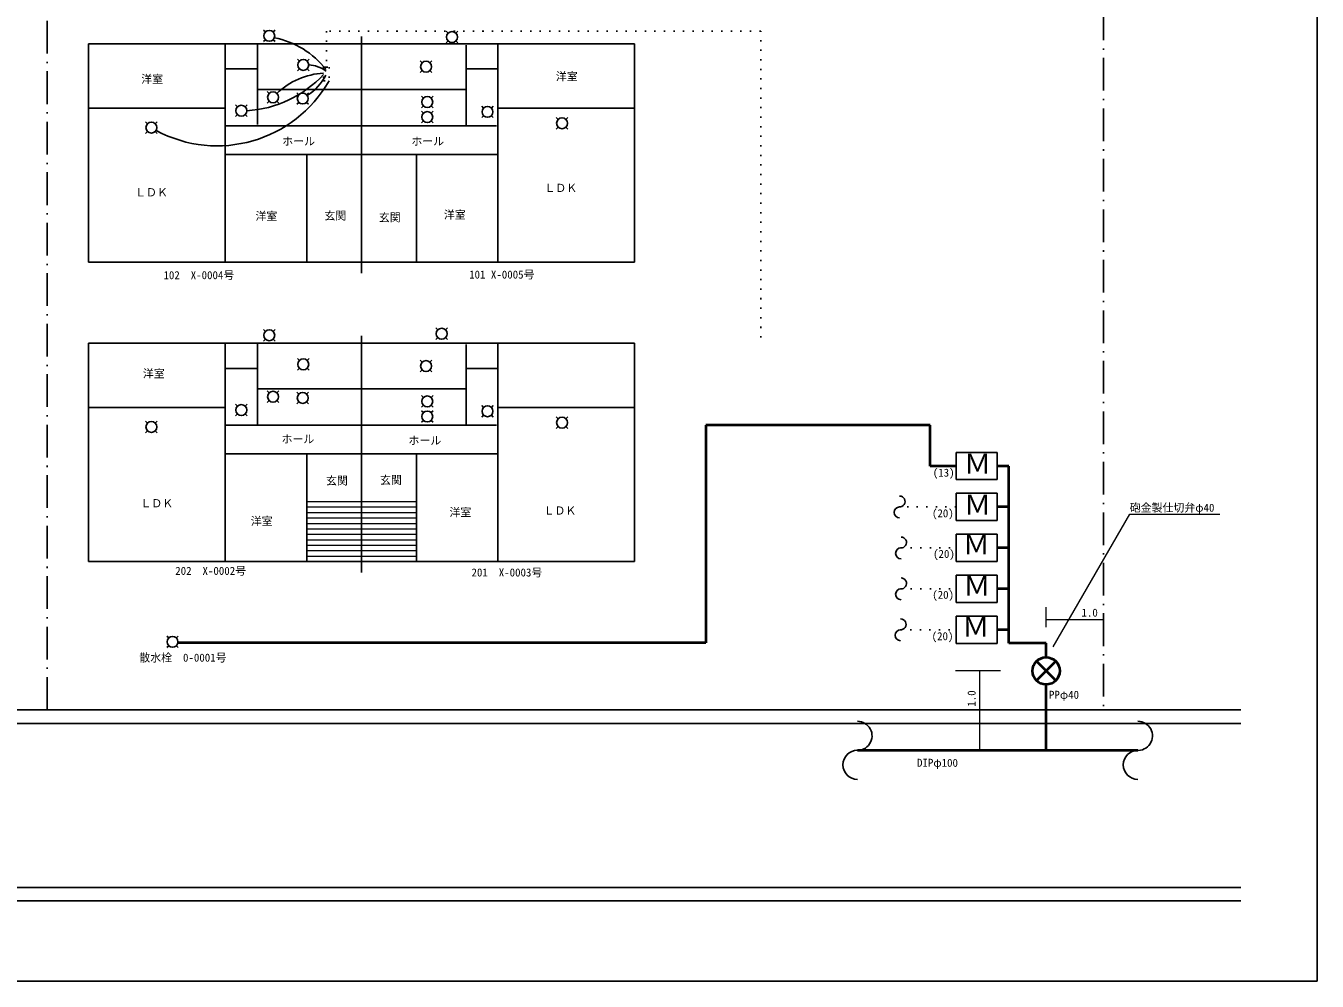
# Model space of a CAD drawing. Units: millimetres, scale not verified, with parts at other scales. Extents: x 50814 to 180797, y 13681 to 153903.
# Drawn here: x 133484 to 180797, y 13681 to 48684 of the extents above; entities that cross this region are included whole.
import ezdxf
from ezdxf.enums import TextEntityAlignment as Align

# ---------------------------------------------------------------- set-up
doc = ezdxf.new("R2010")
doc.units = ezdxf.units.MM
doc.header["$LTSCALE"] = 200
doc.linetypes.add('DASHED_DOTTED', pattern=[9.25, 6, -1.5, 0.25, -1.5])
doc.linetypes.add('DOTTED', pattern=[1.75, 0.25, -1.5])
doc.layers.add('芯', color=7, linetype='Continuous', lineweight=25)
doc.layers.add('芯延焼ﾗｲﾝ', color=7, linetype='Continuous', lineweight=25)
doc.styles.add('ＭＳ 明朝', font='')
doc.styles.get('ＭＳ 明朝').set_extended_font_data('MS Mincho')

msp = doc.modelspace()

# ---------------------------------------------------------------- linework, layer by layer
at = {"layer": '芯'}
for p, q in [((180796.8, 13681), (180796.8, 66904.9)), ((142262.7, 48458.9), (142192, 48529.7)), ((142545.6, 48458.9), (142616.3, 48529.7)), ((145783.4, 48024.1), (145783.4, 48293.3)), ((148956.4, 48413.4), (148885.7, 48484.2)), ((149239.3, 48413.4), (149310, 48484.2)), ((135783.4, 48024.1), (155783.4, 48024.1)), ((135783.4, 48024.1), (135783.4, 40024.1)), ((135783.4, 48024.1), (145783.4, 48024.1)), ((145783.4, 48024.1), (140783.4, 48024.1)), ((140783.4, 48024.1), (140783.4, 40024.1)), ((141973.6, 47993.1), (141973.6, 45064.5)), ((142262.7, 48176.1), (142192, 48105.4)), ((142545.6, 48176.1), (142616.3, 48105.4)), ((145783.4, 48024.1), (145783.4, 40024.1)), ((145783.4, 48024.1), (150783.4, 48024.1)), ((148956.4, 48130.6), (148885.7, 48059.9)), ((149239.3, 48130.6), (149310, 48059.9)), ((149613.4, 47971.9), (149613.4, 45043.3)), ((150783.4, 48024.1), (150783.4, 43690.7)), ((155783.4, 48024.1), (155783.4, 40024.1)), ((143508.7, 47391.7), (143438, 47462.5)), ((143791.5, 47391.7), (143862.2, 47462.5)), ((148007.7, 47328.1), (147937, 47398.8)), ((148290.5, 47328.1), (148361.2, 47398.8)), ((140783.4, 47101.8), (141973.6, 47101.8)), ((143508.7, 47108.9), (143438, 47038.2)), ((143791.5, 47108.9), (143862.2, 47038.2)), ((148007.7, 47045.2), (147937, 46974.5)), ((148290.5, 47045.2), (148361.2, 46974.5)), ((149613.4, 47101.8), (150783.4, 47101.8)), ((141973.6, 46354.2), (149613.4, 46354.2)), ((142400, 46205.5), (142329.3, 46276.2)), ((142400, 45922.6), (142329.3, 45851.9)), ((142682.8, 46205.5), (142753.6, 46276.2)), ((142682.8, 45922.6), (142753.6, 45851.9)), ((143487.5, 46160.9), (143416.7, 46231.6)), ((143770.3, 46160.9), (143841, 46231.6)), ((148050.1, 46033.6), (147979.4, 46104.3)), ((148333, 46033.6), (148403.7, 46104.3)), ((135783.4, 45671.2), (140783.4, 45671.2)), ((141238, 45715.2), (141167.3, 45785.9)), ((141238, 45432.4), (141167.3, 45361.7)), ((141520.8, 45715.2), (141591.5, 45785.9)), ((141520.8, 45432.4), (141591.5, 45361.7)), ((143487.5, 45878), (143416.7, 45807.3)), ((143770.3, 45878), (143841, 45807.3)), ((148050.1, 45750.7), (147979.4, 45680)), ((148050.1, 45481.8), (147979.4, 45552.5)), ((148333, 45750.7), (148403.7, 45680)), ((148333, 45481.8), (148403.7, 45552.5)), ((150257.2, 45672.8), (150186.5, 45743.5)), ((150540, 45672.8), (150610.7, 45743.5)), ((150783.4, 45671.2), (155783.4, 45671.2)), ((137942.6, 45097.8), (137871.9, 45168.5)), ((138225.4, 45097.8), (138296.1, 45168.5)), ((140783.4, 45023.6), (143226.8, 45023.6)), ((143226.8, 45023.6), (145783.4, 45023.6)), ((145783.4, 45023.6), (150732.7, 45023.6)), ((148050.1, 45199), (147979.4, 45128.2)), ((148333, 45199), (148403.7, 45128.2)), ((150257.2, 45389.9), (150186.5, 45319.2)), ((150540, 45389.9), (150610.7, 45319.2)), ((152988.6, 45256.1), (152917.9, 45326.8)), ((152988.6, 44973.2), (152917.9, 44902.5)), ((153271.4, 45256.1), (153342.2, 45326.8)), ((153271.4, 44973.2), (153342.2, 44902.5)), ((137942.6, 44815), (137871.9, 44744.2)), ((138225.4, 44815), (138296.1, 44744.2)), ((140783.4, 43971), (145795.7, 43971)), ((140783.4, 43971), (150783.4, 43971)), ((145783.4, 43971), (143783.4, 43971)), ((143783.4, 43971), (143783.4, 40024.1)), ((145795.7, 43971), (147795.7, 43971)), ((147795.7, 43971), (147795.7, 40024.1)), ((150783.4, 43690.7), (150783.4, 40024.1)), ((135783.4, 40024.1), (155783.4, 40024.1)), ((145783.4, 40024.1), (145783.4, 39626.2)), ((142262.7, 37489), (142192, 37559.7)), ((142545.6, 37489), (142616.3, 37559.7)), ((148578.2, 37543.3), (148507.5, 37614)), ((148861, 37543.3), (148931.7, 37614)), ((135783.4, 37054.2), (155783.4, 37054.2)), ((135783.4, 37054.2), (135783.4, 29054.2)), ((135783.4, 37054.2), (145783.4, 37054.2)), ((145783.4, 37054.2), (140783.4, 37054.2)), ((140783.4, 37054.2), (140783.4, 29054.2)), ((141973.6, 37023.1), (141973.6, 34094.6)), ((142262.7, 37206.2), (142192, 37135.5)), ((142545.6, 37206.2), (142616.3, 37135.5)), ((145783.4, 37054.2), (145783.4, 37323.4)), ((145783.4, 37054.2), (145783.4, 29054.2)), ((145783.4, 37054.2), (150783.4, 37054.2)), ((148578.2, 37260.4), (148507.5, 37189.7)), ((148861, 37260.4), (148931.7, 37189.7)), ((149613.4, 37001.9), (149613.4, 34073.3)), ((150783.4, 37054.2), (150783.4, 32720.8)), ((155783.4, 37054.2), (155783.4, 29054.2)), ((143508.7, 36421.8), (143438, 36492.5)), ((143791.5, 36421.8), (143862.2, 36492.5)), ((140783.4, 36131.8), (141973.6, 36131.8)), ((143508.7, 36139), (143438, 36068.3)), ((143791.5, 36139), (143862.2, 36068.3)), ((148007.7, 36358.1), (147937, 36428.9)), ((148007.7, 36075.3), (147937, 36004.6)), ((148290.5, 36358.1), (148361.2, 36428.9)), ((148290.5, 36075.3), (148361.2, 36004.6)), ((149613.4, 36131.8), (150783.4, 36131.8)), ((141973.6, 35384.3), (149613.4, 35384.3)), ((142400, 35235.5), (142329.3, 35306.2)), ((142682.8, 35235.5), (142753.6, 35306.2)), ((143487.5, 35191), (143416.7, 35261.7)), ((143770.3, 35191), (143841, 35261.7)), ((148050.1, 35063.6), (147979.4, 35134.3)), ((148333, 35063.6), (148403.7, 35134.3)), ((135783.4, 34701.3), (140783.4, 34701.3)), ((141238, 34745.3), (141167.3, 34816)), ((141520.8, 34745.3), (141591.5, 34816)), ((142400, 34952.7), (142329.3, 34882)), ((142682.8, 34952.7), (142753.6, 34882)), ((143487.5, 34908.1), (143416.7, 34837.4)), ((143770.3, 34908.1), (143841, 34837.4)), ((148050.1, 34780.8), (147979.4, 34710.1)), ((148050.1, 34511.9), (147979.4, 34582.6)), ((148333, 34780.8), (148403.7, 34710.1)), ((148333, 34511.9), (148403.7, 34582.6)), ((150257.2, 34702.9), (150186.5, 34773.6)), ((150540, 34702.9), (150610.7, 34773.6)), ((150783.4, 34701.3), (155783.4, 34701.3)), ((137942.6, 34127.9), (137871.9, 34198.6)), ((138225.4, 34127.9), (138296.1, 34198.6)), ((141238, 34462.5), (141167.3, 34391.7)), ((141520.8, 34462.5), (141591.5, 34391.7)), ((148050.1, 34229), (147979.4, 34158.3)), ((148333, 34229), (148403.7, 34158.3)), ((150257.2, 34420), (150186.5, 34349.3)), ((150540, 34420), (150610.7, 34349.3)), ((152988.6, 34286.1), (152917.9, 34356.9)), ((153271.4, 34286.1), (153342.2, 34356.9)), ((137942.6, 33845), (137871.9, 33774.3)), ((138225.4, 33845), (138296.1, 33774.3)), ((140783.4, 34053.7), (143226.8, 34053.7)), ((143226.8, 34053.7), (145783.4, 34053.7)), ((145783.4, 34053.7), (150732.7, 34053.7)), ((152988.6, 34003.3), (152917.9, 33932.6)), ((153271.4, 34003.3), (153342.2, 33932.6)), ((140783.4, 33001.1), (145795.7, 33001.1)), ((140783.4, 33001.1), (150783.4, 33001.1)), ((145783.4, 33001.1), (143783.4, 33001.1)), ((143783.4, 33001.1), (143783.4, 29054.2)), ((145795.7, 33001.1), (147795.7, 33001.1)), ((147795.7, 33001.1), (147795.7, 29054.2)), ((150783.4, 32720.8), (150783.4, 29054.2)), ((169071, 33055.5), (167571, 33055.5)), ((167571, 33055.5), (167571, 32055.5)), ((169071, 32555.5), (169071, 33055.5)), ((169071, 32555.5), (169071, 32055.5)), ((169071, 32055.5), (167571, 32055.5)), ((169071, 31555.5), (167571, 31555.5)), ((167571, 31555.5), (167571, 30555.5)), ((169071, 31055.5), (169071, 31555.5)), ((169071, 31055.5), (169071, 30555.5)), ((169071, 30555.5), (167571, 30555.5)), ((169071, 30055.5), (167571, 30055.5)), ((167571, 30055.5), (167571, 29055.5)), ((169071, 29555.5), (169071, 30055.5)), ((169071, 29555.5), (169071, 29055.5)), ((135783.4, 29054.2), (155783.4, 29054.2)), ((145783.4, 29054.2), (145783.4, 28656.3)), ((169071, 29055.5), (167571, 29055.5)), ((169071, 28555.5), (167571, 28555.5)), ((167571, 28555.5), (167571, 27555.5)), ((169071, 28055.5), (169071, 28555.5)), ((169071, 28055.5), (169071, 27555.5)), ((169071, 27555.5), (167571, 27555.5)), ((167571, 27055.5), (167571, 26055.5)), ((169071, 27055.5), (167571, 27055.5)), ((169071, 26555.5), (169071, 27055.5)), ((169071, 26555.5), (169071, 26055.5)), ((138717.6, 26255.3), (138646.8, 26326)), ((139000.4, 26255.3), (139071.1, 26326)), ((169071, 26055.5), (167571, 26055.5)), ((138717.6, 25972.5), (138646.8, 25901.8)), ((139000.4, 25972.5), (139071.1, 25901.8)), ((112677.7, 23618.8), (178005.1, 23618.8)), ((112677.7, 23118.8), (178005.1, 23118.8)), ((112677.7, 17118.8), (178005.1, 17118.8)), ((112677.7, 16618.8), (178005.1, 16618.8)), ((102794.2, 13681), (180796.8, 13681))]:
    msp.add_line(p, q, dxfattribs=at)
at = {"layer": '芯', "linetype": 'DASHED_DOTTED'}
for p, q in [((134263.9, 23618.8), (134263.9, 49358.6)), ((172966.6, 49358.6), (172966.6, 23618.8))]:
    msp.add_line(p, q, dxfattribs=at)
at = {"layer": '芯', "linetype": 'DOTTED'}
for p, q in [((160408.5, 48491.1), (144495.5, 48491.1)), ((144495.5, 48491.1), (144495.5, 47173)), ((160408.5, 37261.6), (160408.5, 48491.1)), ((144495.5, 47173), (144395.5, 47173)), ((144395.5, 47173), (144395.5, 46673)), ((144495.5, 47173), (144595.5, 47173)), ((144595.5, 47173), (144595.5, 46673)), ((144395.5, 46673), (144595.5, 46673)), ((167571, 31055.5), (165563.4, 31055.5)), ((165551, 29556.1), (167549.8, 29556.1)), ((165551, 28056.1), (167571, 28056.1)), ((165533.2, 26556.1), (167571, 26556.1))]:
    msp.add_line(p, q, dxfattribs=at)
at = {"layer": '芯', "lineweight": 40}
for p, q in [((166616, 34052.8), (158399.4, 34052.8)), ((158399.4, 34052.8), (158399.4, 26081.5)), ((166616, 32555.5), (166616, 34052.8)), ((167571, 32555.5), (166616, 32555.5)), ((169501.1, 32555.5), (169071, 32555.5)), ((169501.1, 31055.5), (169501.1, 32555.5)), ((169501.1, 31869.9), (169501.1, 32555.5)), ((169501.1, 31055.5), (169071, 31055.5)), ((169501.1, 26066), (169501.1, 31055.5)), ((169501.1, 29555.5), (169071, 29555.5)), ((169501.1, 28055.5), (169071, 28055.5)), ((169501.1, 26555.5), (169071, 26555.5)), ((139170.1, 26081.5), (139056.3, 26081.5)), ((158399.4, 26081.5), (139170.1, 26081.5)), ((170864.3, 26066), (169501.1, 26066)), ((170864.3, 25547.1), (170864.3, 26066)), ((170864.3, 25047.1), (170510.7, 25400.6)), ((170864.3, 25047.1), (171217.8, 25400.6)), ((170864.3, 25047.1), (170510.7, 24693.5)), ((170864.3, 25047.1), (171217.8, 24693.5)), ((170864.3, 22163.9), (170864.3, 24547.1)), ((163953.9, 22141), (174228, 22141))]:
    msp.add_line(p, q, dxfattribs=at)
at = {"layer": '芯', "lineweight": 9}
for p, q in [((143783.4, 31254.2), (147795.7, 31254.2)), ((143783.4, 31054.2), (147795.7, 31054.2)), ((143783.4, 30854.2), (147795.7, 30854.2)), ((171119.5, 25926.1), (173929.5, 30793.2)), ((173929.5, 30793.2), (177231.8, 30793.2)), ((143783.4, 30654.2), (147795.7, 30654.2)), ((143783.4, 30454.2), (147795.7, 30454.2)), ((143783.4, 30254.2), (147795.7, 30254.2)), ((143783.4, 30054.2), (147795.7, 30054.2)), ((143783.4, 29854.2), (147795.7, 29854.2)), ((143783.4, 29654.2), (147795.7, 29654.2)), ((143783.4, 29454.2), (147795.7, 29454.2)), ((143783.4, 29254.2), (147795.7, 29254.2))]:
    msp.add_line(p, q, dxfattribs=at)
at = {"layer": '芯'}
for centre in [(142404.1, 48317.5), (149097.9, 48272), (143650.1, 47250.3), (148149.1, 47186.7), (142541.4, 46064), (143628.9, 46019.5), (148191.5, 45892.1), (141379.4, 45573.8), (148191.5, 45340.4), (150398.6, 45531.4), (138084, 44956.4), (153130, 45114.7), (142404.1, 37347.6), (148719.6, 37401.9), (143650.1, 36280.4), (148149.1, 36216.7), (142541.4, 35094.1), (143628.9, 35049.5), (148191.5, 34922.2), (141379.4, 34603.9), (148191.5, 34370.4), (150398.6, 34561.4), (138084, 33986.4), (153130, 34144.7), (138859, 26113.9)]:
    msp.add_circle(centre, 200, dxfattribs=at)
at = {"layer": '芯', "lineweight": 40}
msp.add_circle((170864.3, 25047.1), 500, dxfattribs=at)
at = {"layer": '芯'}
for centre, radius, start, end in [((141983.1, 45153.4), 3152.5, 37.67243, 78.87863), ((141325, 49749.5), 4185.1, 273.48425, 317.15166), ((144572.6, 44191.7), 2767.1, 93.71293, 133.18492), ((142800.1, 47708.5), 1864, 302.23421, 333.6145), ((143788.2, 46092.4), 1163.1, 53.3845, 86.95303), ((140493.8, 49003), 4717.2, 241.65516, 330.40122), ((165497.7, 31254.3), 200, 264.63857, 90), ((165497.7, 30856.1), 200, 90, 270), ((165551, 29754.3), 200, 264.63857, 90), ((165551, 29356.1), 200, 90, 270), ((165551, 28254.3), 200, 264.63857, 90), ((165551, 27856.1), 200, 90, 270), ((165533.2, 26356.1), 200, 90, 270), ((165533.2, 26754.3), 200, 264.63857, 90)]:
    msp.add_arc(centre, radius, start, end, dxfattribs=at)
at = {"layer": '芯延焼ﾗｲﾝ', "lineweight": 9}
for p, q in [((170864.3, 26935.3), (170864.3, 27388.1)), ((170864.3, 26653), (170864.3, 26935.3)), ((170864.3, 26935.3), (172966.6, 26935.3)), ((168425.8, 25047.1), (167548.7, 25047.1)), ((168425.8, 25047.1), (168425.8, 22141)), ((169189.8, 25047.1), (168425.8, 25047.1))]:
    msp.add_line(p, q, dxfattribs=at)
at = {"layer": '芯延焼ﾗｲﾝ'}
for centre, start, end in [((163953.9, 22669.7), 264.63857, 90), ((174228, 22669.7), 264.63857, 90), ((163953.9, 21607.7), 90, 270), ((174228, 21607.7), 90, 270)]:
    msp.add_arc(centre, 533.3, start, end, dxfattribs=at)

# ---------------------------------------------------------------- texts
at = {"layer": '芯', "style": 'ＭＳ 明朝'}
for s, height, p in [('洋室', 293.3, (137713.4, 46497.3)), ('洋室', 293.3, (152902, 46593.8)), ('ホール', 293.3, (142879.8, 44218.6)), ('ホール', 293.3, (147609.3, 44218.6)), ('ＬＤＫ', 293.3, (137488.1, 42346.1)), ('ＬＤＫ', 293.3, (152483.6, 42507)), ('洋室', 293.3, (141896.7, 41477.3)), ('玄関', 293.3, (144422.7, 41493.4)), ('玄関', 293.3, (146417.8, 41429)), ('洋室', 293.3, (148799.1, 41525.6)), ('101 X-0005号', 293.3, (149725.7, 39335.5)), ('102\u3000X-0004号', 293.3, (138526.5, 39313.3)), ('洋室', 293.3, (137772.1, 35707.3)), ('ホール', 293.3, (142853.4, 33306.5)), ('ホール', 293.3, (147503.6, 33253.6)), ('Ｍ', 733.1, (167852.5, 32053.8)), ('玄関', 293.3, (144481.9, 31783.7)), ('玄関', 293.3, (146462.1, 31805.7)), ('(13)', 293.3, (166713.1, 32077.6)), ('ＬＤＫ', 293.3, (137683, 30952.9)), ('Ｍ', 733.1, (167852.5, 30553.8)), ('洋室', 293.3, (149004.5, 30626)), ('ＬＤＫ', 293.3, (152451.5, 30685.5)), ('(20)', 293.3, (166683.1, 30589.3)), ('砲金製仕切弁φ40', 293.3, (173929.5, 30793.2)), ('洋室', 293.3, (141724.2, 30299.2)), ('Ｍ', 733.1, (167809.7, 29098.9)), ('(20)', 293.3, (166723.1, 29101.1)), ('202\u3000X-0002号', 293.3, (138958.2, 28479.9)), ('201\u3000X-0003号', 293.3, (149812.6, 28420.6)), ('Ｍ', 733.1, (167831.1, 27579.9)), ('(20)', 293.3, (166693.1, 27602.8)), ('Ｍ', 733.1, (167788.3, 26082.2)), ('(20)', 293.3, (166671.5, 26086.5)), ('散水栓\u30000-0001号', 293.3, (137641.9, 25300.3)), ('PPφ40', 293.3, (170970.9, 23939.2)), ('DIPφ100', 293.3, (166135.8, 21447.7))]:
    msp.add_text(s, height=height, dxfattribs=at).set_placement(p, align=Align.BOTTOM_LEFT)
at = {"layer": '芯延焼ﾗｲﾝ', "style": 'ＭＳ 明朝'}
msp.add_text('1.0', height=293.3, dxfattribs=at).set_placement((172160.5, 26948.7), align=Align.BOTTOM_LEFT)
msp.add_text('1.0', height=293.3, rotation=90, dxfattribs=at).set_placement((168369.2, 23737.9), align=Align.BOTTOM_LEFT)

doc.saveas('drawing.dxf')
